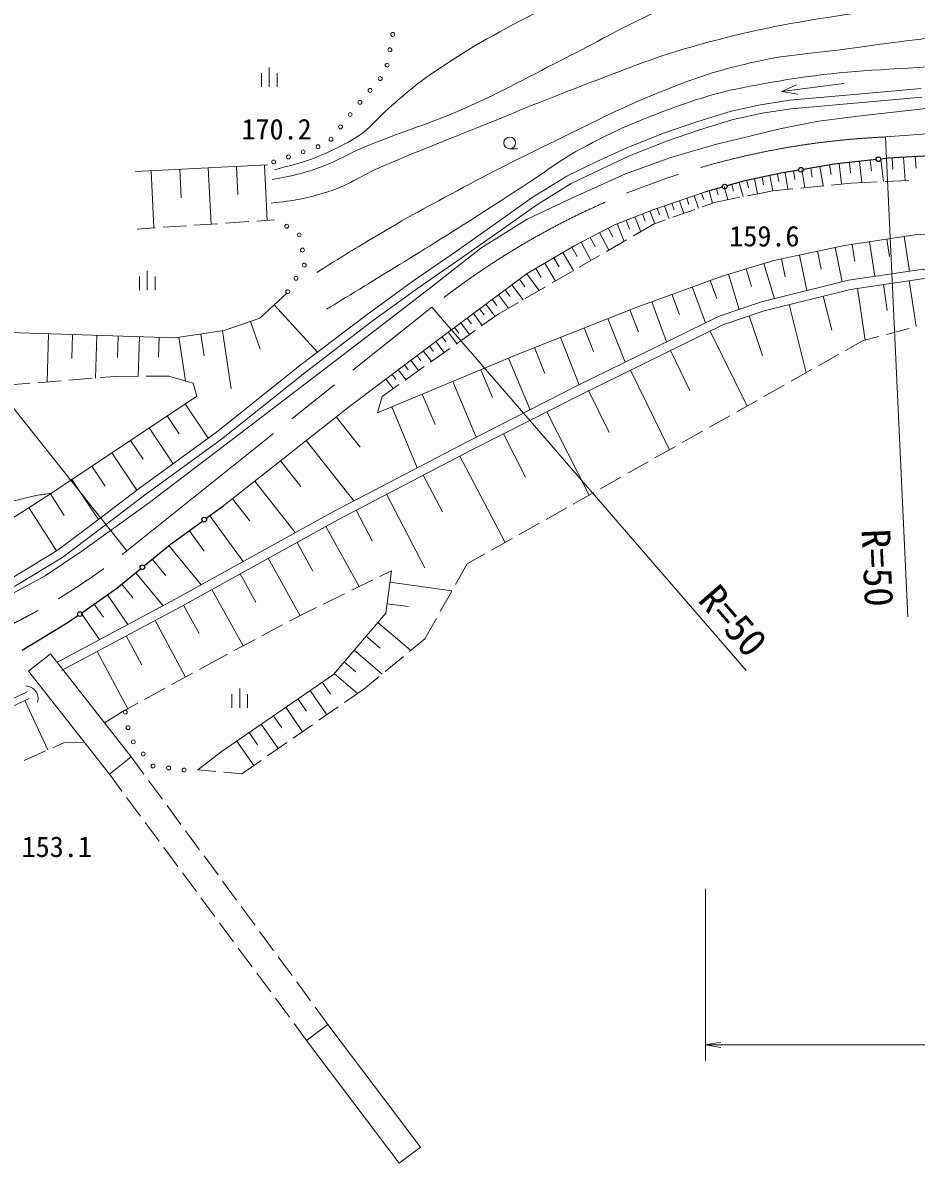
# Model space of a CAD drawing. Units: millimetres at full size, sheet at 1:1000; details may follow other scales. Extents: x 40000 to 680000, y 20000 to 380000.
# Drawn here: x 405031 to 462174, y 247431 to 320417 of the extents above; entities that cross this region are included whole.
import ezdxf
from ezdxf.enums import TextEntityAlignment as Align

# ---------------------------------------------------------------- set-up
doc = ezdxf.new("R2010")
doc.units = ezdxf.units.MM
doc.header["$LTSCALE"] = 1000
doc.linetypes.add('CHAIN', pattern=[18.5, 12, -1.5, 3.5, -1.5])
for name, color, linetype, lineweight in [('M-BGD', 7, 'Continuous', 13), ('M-BMK', 2, 'CHAIN', 13), ('M-STR-HTXT', 7, 'Continuous', 13)]:
    doc.layers.add(name, color=color, linetype=linetype, lineweight=lineweight)
doc.styles.add('ＭＳ ゴシック', font='')
doc.styles.get('ＭＳ ゴシック').set_extended_font_data('MS Gothic')

# ---------------------------------------------------------------- blocks, each defined once
blk = doc.blocks.new('open_arrow')
at = {"color": 0, "linetype": 'Continuous', "lineweight": -2}
blk.add_lwpolyline([(7.5, 1.25), (0, 0), (7.5, -1.25)], dxfattribs=at)

msp = doc.modelspace()

# ---------------------------------------------------------------- linework, layer by layer
at = {"layer": 'M-BGD'}
for p, q in [((420796, 316313), (420796, 317563)), ((420296, 316313), (420296, 317188)), ((421296, 316313), (421296, 317188)), ((457541, 316536), (453568, 316022)), ((453568, 316022), (454522, 316448)), ((453568, 316022), (454599, 315853)), ((436175, 312354), (436675, 312354)), ((459921, 311697), (460078, 310251)), ((460646, 311763), (460690, 311037)), ((461372, 311808), (461463, 310316)), ((462118, 311853), (462163, 311107)), ((412236, 310899), (420683, 311319)), ((413235, 310948), (413417, 307289)), ((415064, 311040), (415156, 309210)), ((416894, 311131), (417073, 307532)), ((418693, 311220), (418783, 309421)), ((420493, 311310), (420669, 307771)), ((454321, 310926), (454413, 310390)), ((454857, 311018), (455054, 309867)), ((455433, 311116), (455531, 310541)), ((456008, 311215), (456219, 309980)), ((456625, 311321), (456731, 310703)), ((457246, 311407), (457388, 310094)), ((457902, 311478), (457974, 310822)), ((458559, 311550), (458707, 310187)), ((459240, 311624), (459314, 310942)), ((450854, 310197), (451104, 309290)), ((451338, 310318), (451438, 309858)), ((451827, 310424), (452032, 309474)), ((452316, 310529), (452418, 310054)), ((452805, 310635), (453013, 309668)), ((453293, 310740), (453398, 310257)), ((453784, 310834), (453968, 309761)), ((458023, 310155), (459685, 310233)), ((460185, 310256), (461683, 310326)), ((448448, 309517), (448584, 309118)), ((448926, 309664), (449142, 308880)), ((449408, 309797), (449516, 309405)), ((449890, 309930), (450121, 309094)), ((450372, 310064), (450487, 309646)), ((451385, 309345), (453015, 309669)), ((453015, 309669), (454275, 309791)), ((454773, 309840), (456266, 309985)), ((456763, 310033), (458023, 310155)), ((446555, 308872), (446697, 308456)), ((447028, 309033), (447306, 308219)), ((447502, 309194), (447640, 308787)), ((447975, 309356), (448247, 308558)), ((448495, 308647), (449266, 308925)), ((449266, 308925), (450895, 309248)), ((444181, 308005), (444554, 307048)), ((444660, 308192), (444846, 307713)), ((445139, 308378), (445460, 307553)), ((445608, 308550), (445751, 308131)), ((446082, 308711), (446365, 307880)), ((446614, 307969), (448025, 308478)), ((412353, 307218), (413503, 307295)), ((414002, 307328), (415499, 307427)), ((415998, 307461), (417494, 307560)), ((417993, 307593), (419490, 307693)), ((419989, 307726), (421139, 307802)), ((442474, 307287), (442772, 306723)), ((443047, 307564), (443488, 306430)), ((443614, 307785), (443835, 307218)), ((444085, 306776), (445373, 307522)), ((445373, 307522), (446143, 307800)), ((441323, 306679), (441633, 306092)), ((441910, 306989), (442506, 305861)), ((460292, 306574), (460462, 305470)), ((461395, 306744), (461738, 304524)), ((440149, 306048), (440488, 305470)), ((440736, 306369), (441356, 305195)), ((442355, 305774), (443653, 306526)), ((456989, 306031), (457445, 303846)), ((458086, 306233), (458256, 305131)), ((459189, 306404), (459529, 304197)), ((438997, 305372), (439334, 304798)), ((439572, 305709), (440249, 304554)), ((440624, 304771), (441922, 305523)), ((453562, 305315), (453803, 304162)), ((454715, 305556), (455190, 303282)), ((455852, 305793), (456090, 304657)), ((412988, 303300), (412988, 304550)), ((437276, 304360), (438069, 303291)), ((437848, 304699), (438185, 304125)), ((438422, 305036), (439096, 303886)), ((438894, 303769), (440191, 304521)), ((451291, 304675), (451633, 303543)), ((452424, 305017), (453104, 302761)), ((412488, 303300), (412488, 304175)), ((413488, 303300), (413488, 304175)), ((436316, 303648), (437028, 302689)), ((436796, 304004), (437152, 303524)), ((448998, 303934), (449420, 302781)), ((450159, 304333), (450842, 302069)), ((460075, 303671), (460320, 302015)), ((461730, 303916), (462166, 300976)), ((435455, 303009), (436094, 302148)), ((435886, 303328), (436205, 302898)), ((437163, 302766), (438461, 303518)), ((446555, 303040), (447027, 301751)), ((447845, 303512), (448689, 301206)), ((456234, 302925), (456778, 300749)), ((458419, 303426), (458909, 300114)), ((421102, 302363), (423880, 299340)), ((434652, 302413), (435237, 301625)), ((435054, 302711), (435346, 302317)), ((435442, 301770), (436730, 302516)), ((445266, 302568), (446210, 299990)), ((454058, 302381), (455146, 298029)), ((433448, 301518), (433727, 301142)), ((433849, 301816), (434421, 301046)), ((434251, 302115), (434537, 301729)), ((434378, 301016), (435442, 301770)), ((442460, 301489), (443567, 298693)), ((443858, 302043), (444411, 300645)), ((451488, 301654), (452344, 299121)), ((417810, 300707), (418361, 296988)), ((419588, 301309), (420210, 299535)), ((432645, 300922), (432918, 300555)), ((432746, 299859), (433970, 300727)), ((433046, 301220), (433605, 300468)), ((440942, 300888), (441544, 299370)), ((460273, 300475), (461724, 300859)), ((406680, 300509), (406583, 297432)), ((408219, 300461), (408170, 298922)), ((409758, 300412), (409672, 297682)), ((411123, 300369), (411080, 299004)), ((412488, 300326), (412408, 297792)), ((413755, 300286), (413715, 299019)), ((415019, 300293), (415433, 297502)), ((416415, 300500), (416621, 299104)), ((431444, 300023), (431978, 299315)), ((431844, 300324), (432111, 299970)), ((432243, 300624), (432789, 299890)), ((439425, 300286), (440627, 297251)), ((449000, 300690), (451355, 295890)), ((457659, 299447), (458780, 300080)), ((458780, 300080), (459790, 300347)), ((430646, 299421), (431162, 298737)), ((431045, 299722), (431303, 299380)), ((431115, 298703), (432338, 299570)), ((437762, 299628), (438420, 297964)), ((446453, 299440), (447702, 296893)), ((429448, 298518), (429689, 298199)), ((429848, 298819), (430346, 298158)), ((430247, 299120), (430496, 298790)), ((436103, 298957), (437481, 295654)), ((455918, 298465), (457224, 299202)), ((409970, 297706), (410969, 297787)), ((410969, 297787), (412421, 297792)), ((412921, 297794), (414373, 297799)), ((414373, 297799), (415931, 297363)), ((428650, 297915), (428881, 297609)), ((429049, 298217), (429529, 297580)), ((429483, 297547), (430707, 298414)), ((434318, 298212), (435063, 296427)), ((443905, 298191), (446404, 293096)), ((454176, 297482), (455482, 298219)), ((404485, 297262), (405484, 297343)), ((405983, 297383), (407478, 297504)), ((407976, 297545), (409471, 297666)), ((415931, 297363), (416157, 296526)), ((428011, 296504), (429075, 297258)), ((428251, 297614), (428713, 297002)), ((432533, 297467), (434023, 293897)), ((452434, 296499), (453740, 297236)), ((427710, 295454), (428011, 296504)), ((430583, 296653), (431397, 294703)), ((441221, 296874), (442538, 294190)), ((415410, 296026), (416878, 293829)), ((428633, 295839), (430260, 291939)), ((450692, 295516), (451998, 296253)), ((414263, 295260), (415029, 294113)), ((425083, 295196), (426604, 293267)), ((438552, 295526), (441262, 290194)), ((448950, 294533), (450257, 295270)), ((413116, 294493), (414649, 292200)), ((447208, 293550), (448515, 294287)), ((411919, 293693), (412719, 292495)), ((423154, 293675), (426196, 289817)), ((435771, 294112), (437184, 291331)), ((410721, 292892), (412322, 290497)), ((432994, 292690), (435882, 287159)), ((445467, 292567), (446773, 293304)), ((409444, 292039), (410297, 290762)), ((421508, 292378), (422806, 290732)), ((443725, 291584), (445031, 292322)), ((430647, 291464), (431872, 289117)), ((441983, 290601), (443289, 291339)), ((408167, 291185), (409874, 288631)), ((419862, 291080), (422458, 287788)), ((406799, 290273), (407684, 288887)), ((418439, 289958), (419561, 288535)), ((428299, 290239), (430751, 285543)), ((440241, 289619), (441548, 290356)), ((405413, 289387), (407184, 286615)), ((426348, 289220), (427367, 287269)), ((438499, 288636), (439806, 289373)), ((416989, 288872), (419115, 285938)), ((436758, 287653), (438064, 288390)), ((415673, 287918), (416627, 286602)), ((424407, 288182), (426540, 284330)), ((414361, 286959), (416430, 284451)), ((422569, 287164), (423587, 285326)), ((435016, 286670), (436322, 287407)), ((420731, 286146), (422766, 282470)), ((433459, 285792), (434580, 286424)), ((413307, 286090), (414176, 285037)), ((432715, 284476), (433459, 285792)), ((412254, 285221), (413992, 283115)), ((418924, 285146), (419925, 283339)), ((426066, 284099), (427413, 284758)), ((427862, 284978), (428618, 285348)), ((411367, 284489), (412099, 283602)), ((417117, 284145), (419118, 280532)), ((428517, 284609), (432483, 284066)), ((431731, 282735), (432469, 284040)), ((409598, 283217), (410186, 282372)), ((410443, 283806), (411758, 281918)), ((424270, 283219), (425617, 283879)), ((428329, 283239), (429699, 283052)), ((408753, 282628), (409930, 280938)), ((415312, 283146), (416311, 281341)), ((422090, 282111), (423065, 282629)), ((423065, 282629), (423821, 282999)), ((413495, 282168), (415444, 278530)), ((420324, 281172), (421649, 281876)), ((427748, 282046), (429850, 280250)), ((430740, 280984), (431484, 282299)), ((411641, 281175), (412635, 279321)), ((426985, 281153), (427878, 280390)), ((418558, 280234), (419883, 280938)), ((429759, 280175), (430740, 280984)), ((409788, 280181), (411774, 276474)), ((417141, 279481), (418116, 279999)), ((426222, 280260), (428008, 278734)), ((428215, 278904), (429373, 279858)), ((416323, 279032), (417141, 279481)), ((425585, 279514), (426331, 278877)), ((414570, 278070), (415885, 278792)), ((424186, 278218), (424720, 277442)), ((424948, 278768), (426440, 277494)), ((426848, 277778), (427829, 278586)), ((384965, 268265), (405317, 277589)), ((412817, 277108), (414132, 277830)), ((418403, 276564), (418403, 277439)), ((418903, 276564), (418903, 277814)), ((419403, 276564), (419403, 277439)), ((423409, 277683), (424479, 276130)), ((425614, 276920), (426848, 277778)), ((405444, 277169), (385277, 267697)), ((405159, 277035), (406639, 273884)), ((411560, 276419), (412378, 276867)), ((422630, 277146), (423167, 276366)), ((423972, 275778), (425204, 276634)), ((410252, 275621), (411560, 276419)), ((421067, 276069), (421607, 275286)), ((421850, 276608), (422925, 275049)), ((420284, 275529), (421364, 273963)), ((422330, 274636), (423562, 275492)), ((418719, 274450), (419798, 272884)), ((419502, 274989), (420041, 274206)), ((405122, 273204), (406491, 273817)), ((406947, 274022), (407651, 274337)), ((407651, 274337), (408963, 274374)), ((420689, 273494), (421920, 274350)), ((411968, 273437), (412780, 272332)), ((419044, 272350), (420278, 273208)), ((411370, 271248), (410565, 272335)), ((416225, 272612), (417386, 272504)), ((417884, 272458), (419044, 272350)), ((413076, 271929), (413964, 270720)), ((412560, 269640), (411667, 270846)), ((414260, 270317), (415148, 269108)), ((413750, 268033), (412857, 269238)), ((415444, 268705), (416332, 267496)), ((414940, 266425), (414047, 267631)), ((416628, 267093), (417516, 265884)), ((416130, 264818), (415237, 266024)), ((417812, 265481), (418700, 264272)), ((417320, 263210), (416427, 264416)), ((418996, 263869), (419884, 262660)), ((418510, 261603), (417617, 262809)), ((420180, 262257), (421068, 261049)), ((419700, 259995), (418807, 261201)), ((421364, 260646), (422252, 259437)), ((420890, 258388), (419997, 259594)), ((422548, 259034), (423436, 257825)), ((422080, 256781), (421187, 257986)), ((423732, 257422), (424544, 256317)), ((423182, 255292), (422377, 256379))]:
    msp.add_line(p, q, dxfattribs=at)
at = {"layer": 'M-BGD', "lineweight": 25}
for p, q in [((459609, 311664), (456932, 311373)), ((460379, 311747), (459907, 311696)), ((464597, 312005), (460379, 311747)), ((454658, 310984), (453520, 310789)), ((456932, 311373), (454954, 311034)), ((451137, 310275), (450069, 309980)), ((453520, 310789), (451137, 310275)), ((449780, 309900), (448689, 309599)), ((416761, 288707), (417887, 289523)), ((414452, 287034), (416518, 288531)), ((412794, 285667), (414452, 287034)), ((411052, 284230), (412563, 285476)), ((408802, 282663), (411052, 284230)), ((407932, 282057), (408556, 282491)), ((404988, 280269), (407932, 282057))]:
    msp.add_line(p, q, dxfattribs=at)
at = {"layer": 'M-BGD'}
for points in [[(400895, 282914), (404292, 284861), (407220, 286637), (409526, 288366), (412408, 290563), (417409, 294216), (422830, 298539), (426966, 301694), (429988, 303883), (432761, 305799), (435238, 307559), (437606, 309226), (439834, 310612), (441750, 311532), (443620, 312404), (446003, 313354), (448138, 314087), (450334, 314772), (452219, 315177), (454089, 315457), (457718, 315785), (462501, 316205)], [(401169, 282437), (404571, 284387), (407529, 286181), (409858, 287927), (412737, 290122), (417743, 293779), (423168, 298105), (427294, 301252), (430306, 303434), (433077, 305348), (435556, 307110), (437910, 308767), (440099, 310130), (441986, 311034), (443838, 311899), (446194, 312838), (448309, 313564), (450474, 314239), (452318, 314636), (454154, 314911), (457767, 315237), (462541, 315657)], [(387666, 279651), (389711, 279698), (391884, 279815), (393847, 280142), (396207, 280609), (398777, 281310), (401138, 282151), (406466, 285026), (408802, 286591), (413131, 289723), (420282, 295156), (427257, 300483), (431148, 303498), (434338, 305987), (437282, 307844), (440226, 309246), (443591, 310754), (446489, 311805), (449246, 312600), (453453, 313628), (455930, 314119), (458804, 314493), (463197, 314983)], [(417887, 289523), (425923, 295858), (432127, 300538), (437297, 304376), (440346, 306164), (442870, 307496), (445394, 308477), (448689, 309599)], [(427710, 295454), (436764, 299232), (444205, 302180), (449757, 304212), (453077, 305214), (457599, 306158), (462235, 306874), (469991, 307017), (481725, 306874)], [(407216, 279484), (414773, 283533), (424904, 289143), (433528, 293646), (440511, 297194), (449574, 301640), (452284, 302556), (457855, 303949), (462491, 304636), (466288, 304922), (470181, 304865), (480159, 304750), (488631, 304903), (494126, 304865), (496244, 304750), (499125, 304426), (501357, 303186), (504973, 299913), (506346, 298654), (506976, 297414), (509199, 289639), (509228, 285603)], [(407500, 278955), (415060, 283006), (425188, 288614), (433803, 293112), (440780, 296658), (449804, 301084), (452453, 301980), (457972, 303359), (462558, 304039), (466307, 304321), (470173, 304265), (480161, 304150), (488634, 304303), (494108, 304265), (496194, 304152), (498938, 303843), (501006, 302694), (504569, 299470), (505861, 298285), (506415, 297194), (508599, 289553), (508628, 285599)], [(402164, 300652), (414760, 300255), (417914, 300722), (420181, 301517), (421910, 303106)], [(381520, 284622), (384844, 283687), (387952, 283404), (392509, 283580), (395149, 284094), (399799, 285800), (406856, 290310), (416157, 296526)], [(416225, 272612), (417714, 273757), (424897, 278708), (428246, 282629), (428618, 285348)]]:
    msp.add_lwpolyline(points, dxfattribs=at)
for points in [[(405388, 278924), (410565, 272335), (411968, 273437), (406791, 280026)], [(423182, 255292), (429096, 247431), (430459, 248456), (424544, 256317)]]:
    msp.add_lwpolyline(points, close=True, dxfattribs=at)
for centre, radius in [((428691, 319675), 125), ((428512, 318691), 125), ((428333, 317707), 125), ((427892, 316848), 125), ((427243, 316087), 125), ((426594, 315326), 125), ((425968, 314547), 125), ((425356, 313756), 125), ((423911, 312483), 125), ((424744, 312965), 125), ((436175, 312729), 375), ((422019, 311834), 125), ((422965, 312158), 125), ((421074, 311509), 125), ((421912, 307396), 125), ((422706, 306848), 125), ((422918, 305870), 125), ((423033, 304910), 125), ((422504, 304061), 125), ((421976, 303212), 125), ((411583, 276296), 125), ((411767, 275313), 125), ((412100, 274399), 125), ((412729, 273621), 125), ((413363, 272854), 125), ((414355, 272724), 125), ((415347, 272595), 125)]:
    msp.add_circle(centre, radius, dxfattribs=at)
at = {"layer": 'M-BGD', "lineweight": 25}
for centre in [(459758, 311680), (454806, 311009), (449925, 309940), (416639, 288619), (412678, 285571), (408679, 282577)]:
    msp.add_circle(centre, 150, dxfattribs=at)
at = {"layer": 'M-BGD'}
msp.add_arc((405198, 277166), 807, 344.20656, 89.0773, dxfattribs=at)
for points, knots in [([(467276, 327303), (464011, 327321), (463038, 327315), (460336, 327081), (457398, 326827), (455759, 326551), (452870, 325959), (449629, 325296), (447803, 324907), (444667, 323856), (442134, 323007), (440703, 322512), (438323, 321297), (435488, 319850), (433903, 319003), (431266, 317220), (430093, 316427), (429514, 315873), (428438, 314953), (427752, 314365), (427482, 313903), (426756, 313364), (426057, 312845), (425597, 312651), (424816, 312266), (423449, 311592), (422857, 311484), (421124, 311004)], [0, 0, 0, 0, 1, 1, 1, 2, 2, 2, 3, 3, 3, 4, 4, 4, 5, 5, 5, 6, 6, 6, 7, 7, 7, 8, 8, 8, 9, 9, 9, 9]), ([(420984, 310390), (422075, 310576), (422421, 310668), (423321, 310928), (424916, 311388), (425683, 311990), (427223, 312610), (429536, 313542), (430897, 313902), (433182, 314900), (435910, 316093), (437346, 316961), (440005, 318301), (442160, 319386), (443312, 320108), (445509, 321105), (447148, 321849), (448049, 322347), (449785, 322822), (451843, 323386), (453060, 323452), (455183, 323663), (458117, 323956), (459777, 323894), (462719, 324084), (466335, 324317), (468364, 324417), (471973, 324750), (473852, 324923), (474915, 324960), (476775, 325276), (478731, 325608), (479778, 326094), (481752, 326292), (483101, 326428), (483887, 326522), (485222, 326292), (486473, 326077), (487103, 325665), (488272, 325171), (490252, 324334), (491282, 323690), (493249, 322822), (495976, 321620), (497554, 321067), (500330, 319983), (503127, 318891), (504678, 318232), (507515, 317249), (509394, 316598), (510482, 316340), (512399, 315816), (513051, 315637), (513486, 315730), (514082, 315411), (514455, 315211), (514681, 315073), (514923, 314725), (515248, 314257), (515314, 313910), (515402, 313347), (515553, 312386), (515412, 311828), (515472, 310858), (515549, 309605), (515587, 308893), (515858, 307668), (516292, 305707), (516808, 304680), (517505, 302796), (518151, 301051), (518766, 300164), (519293, 298379), (519576, 297420), (519677, 297068), (519918, 295896)], [0, 0, 0, 0, 1, 1, 1, 2, 2, 2, 3, 3, 3, 4, 4, 4, 5, 5, 5, 6, 6, 6, 7, 7, 7, 8, 8, 8, 9, 9, 9, 10, 10, 10, 11, 11, 11, 12, 12, 12, 13, 13, 13, 14, 14, 14, 15, 15, 15, 16, 16, 16, 17, 17, 17, 18, 18, 18, 19, 19, 19, 20, 20, 20, 21, 21, 21, 22, 22, 22, 23, 23, 23, 24, 24, 24, 25, 25, 25, 25]), ([(513012, 306962), (512497, 308887), (512401, 309531), (511687, 311051), (511401, 311657), (511352, 312082), (510898, 312575), (510366, 313154), (509903, 313299), (509215, 313680), (507871, 314424), (506984, 314562), (505588, 315204), (503410, 316206), (502273, 316948), (500067, 317886), (497491, 318981), (495965, 319395), (493284, 320199), (490021, 321179), (488215, 321881), (484854, 322442), (482768, 322791), (481571, 322859), (479456, 322863), (477490, 322867), (476403, 322576), (474444, 322407), (472295, 322222), (471090, 322136), (468941, 321952), (464613, 321581), (462159, 321619), (457864, 320970), (454078, 320398), (451953, 320018), (448260, 319007), (445491, 318249), (444006, 317602), (441320, 316589), (438451, 315506), (436873, 314826), (434029, 313680), (431711, 312745), (430403, 312245), (428105, 311261), (426585, 310610), (425837, 309974), (424250, 309508), (422979, 309136), (422448, 309048), (420920, 308877)], [0, 0, 0, 0, 1, 1, 1, 2, 2, 2, 3, 3, 3, 4, 4, 4, 5, 5, 5, 6, 6, 6, 7, 7, 7, 8, 8, 8, 9, 9, 9, 10, 10, 10, 11, 11, 11, 12, 12, 12, 13, 13, 13, 14, 14, 14, 15, 15, 15, 16, 16, 16, 17, 17, 17, 17]), ([(423829, 304426), (425534, 305511), (425996, 305791), (427404, 306634), (429640, 307971), (430929, 308660), (433223, 309894), (435493, 311115), (436793, 311746), (439112, 312873), (441839, 314199), (443336, 315021), (446157, 316133), (448216, 316945), (449401, 317347), (451555, 317851), (453872, 318393), (455226, 318409), (457584, 318727), (460332, 319097), (461870, 319333), (464629, 319603), (467347, 319870), (468877, 319941), (471605, 320059), (474902, 320202), (476754, 320300), (480052, 320199), (482445, 320126), (483786, 319968), (486151, 319603), (489660, 319062), (491589, 318502), (494984, 317465), (497329, 316749), (498684, 316395), (500873, 315292), (502244, 314601), (502904, 314019), (504238, 313259), (505254, 312680), (505994, 312629), (506902, 311892), (507467, 311433), (507883, 311175), (508129, 310490), (508362, 309841), (508021, 309349), (508339, 308737), (508552, 308328), (508708, 308143), (509076, 307816)], [0, 0, 0, 0, 1, 1, 1, 2, 2, 2, 3, 3, 3, 4, 4, 4, 5, 5, 5, 6, 6, 6, 7, 7, 7, 8, 8, 8, 9, 9, 9, 10, 10, 10, 11, 11, 11, 12, 12, 12, 13, 13, 13, 14, 14, 14, 15, 15, 15, 16, 16, 16, 17, 17, 17, 17]), ([(424466, 302089), (425843, 302927), (426190, 303141), (427293, 303818), (429491, 305168), (430723, 305921), (432902, 307300), (434515, 308321), (435411, 308905), (437014, 309941), (438450, 310868), (439184, 311505), (440683, 312324), (442996, 313588), (444376, 314154), (446852, 315058), (449283, 315946), (450729, 316229), (453278, 316671), (456767, 317275), (458765, 317340), (462298, 317559), (465944, 317784), (467995, 317675), (471646, 317792), (474275, 317877), (475748, 317941), (478376, 318073), (479892, 318149), (480741, 318213), (482255, 318330), (482831, 318374), (483158, 318573), (483727, 318470), (484131, 318397), (484335, 318266), (484708, 318096), (485107, 317914), (485265, 317687), (485666, 317512), (485828, 317441), (485889, 317413), (486087, 317348)], [0, 0, 0, 0, 1, 1, 1, 2, 2, 2, 3, 3, 3, 4, 4, 4, 5, 5, 5, 6, 6, 6, 7, 7, 7, 8, 8, 8, 9, 9, 9, 10, 10, 10, 11, 11, 11, 12, 12, 12, 13, 13, 13, 14, 14, 14, 14]), ([(372291, 291111), (373906, 290216), (374387, 289960), (375784, 289335), (377369, 288625), (378270, 288231), (379944, 287769), (381788, 287261), (382874, 287151), (384781, 286998), (387065, 286814), (388364, 286909), (390646, 287115), (393755, 287395), (395482, 287727), (398545, 288330), (400632, 288741), (401758, 289162), (403826, 289662), (404674, 289867), (405140, 290027), (405999, 290176), (406333, 290234), (406447, 290256), (406856, 290310)], [0, 0, 0, 0, 1, 1, 1, 2, 2, 2, 3, 3, 3, 4, 4, 4, 5, 5, 5, 6, 6, 6, 7, 7, 7, 8, 8, 8, 8])]:
    msp.add_open_spline(points, degree=3, knots=knots, dxfattribs=at)
at = {"layer": 'M-BMK'}
msp.add_line((411689, 286631), (431191, 302226), dxfattribs=at)
msp.add_lwpolyline([(460205, 313109), (467847, 313675), (484505, 314917)], dxfattribs=at)
for centre, radius, start, end in [((462393, 263157), 50000, 92.50855, 128.61267), ((386600, 317784), 40000, 255.31044, 308.8468)]:
    msp.add_arc(centre, radius, start, end, dxfattribs=at)
at = {"layer": 'M-STR-HTXT'}
for p, q in [((460205, 313109), (461635, 282398)), ((411689, 286631), (392538, 310680)), ((431191, 302226), (451304, 278974)), ((448689, 265000), (448689, 254000)), ((448689, 255000), (509541, 255000))]:
    msp.add_line(p, q, dxfattribs=at)

# ---------------------------------------------------------------- block references
at = {"layer": 'M-STR-HTXT', "xscale": 133, "yscale": 133}
msp.add_blockref('open_arrow', (448689, 255000), dxfattribs=at)

# ---------------------------------------------------------------- texts
at = {"layer": 'M-BGD', "style": 'ＭＳ ゴシック'}
for s, p in [('170.2', (421262, 313610)), ('159.6', (452466, 306764)), ('153.1', (407202, 267687))]:
    msp.add_text(s, height=1320, dxfattribs=at).set_placement(p, align=Align.MIDDLE_CENTER)
at = {"layer": 'M-STR-HTXT', "style": 'ＭＳ ゴシック'}
for rotation, p in [(272.666, (459710, 285536)), (310.861, (450468, 282156))]:
    msp.add_text('R=50', height=1833, rotation=rotation, dxfattribs=at).set_placement(p, align=Align.MIDDLE_CENTER)

doc.saveas('drawing.dxf')
